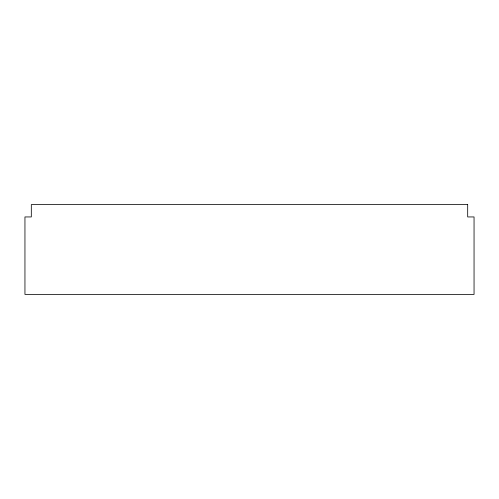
<?xml version="1.0" encoding="UTF-8"?>
<svg xmlns="http://www.w3.org/2000/svg" width="499" height="499" viewBox="0 0 499 499"><rect width="100%" height="100%" fill="white"/><g stroke="black" fill="none" stroke-linecap="round" stroke-linejoin="round"><path stroke-width="0.75" d="M467.682 204.59L31.318 204.59L31.318 216.94L24.95 216.94L24.95 294.41L474.05 294.41L474.05 216.94L467.682 216.94L467.682 204.59"/></g></svg>
